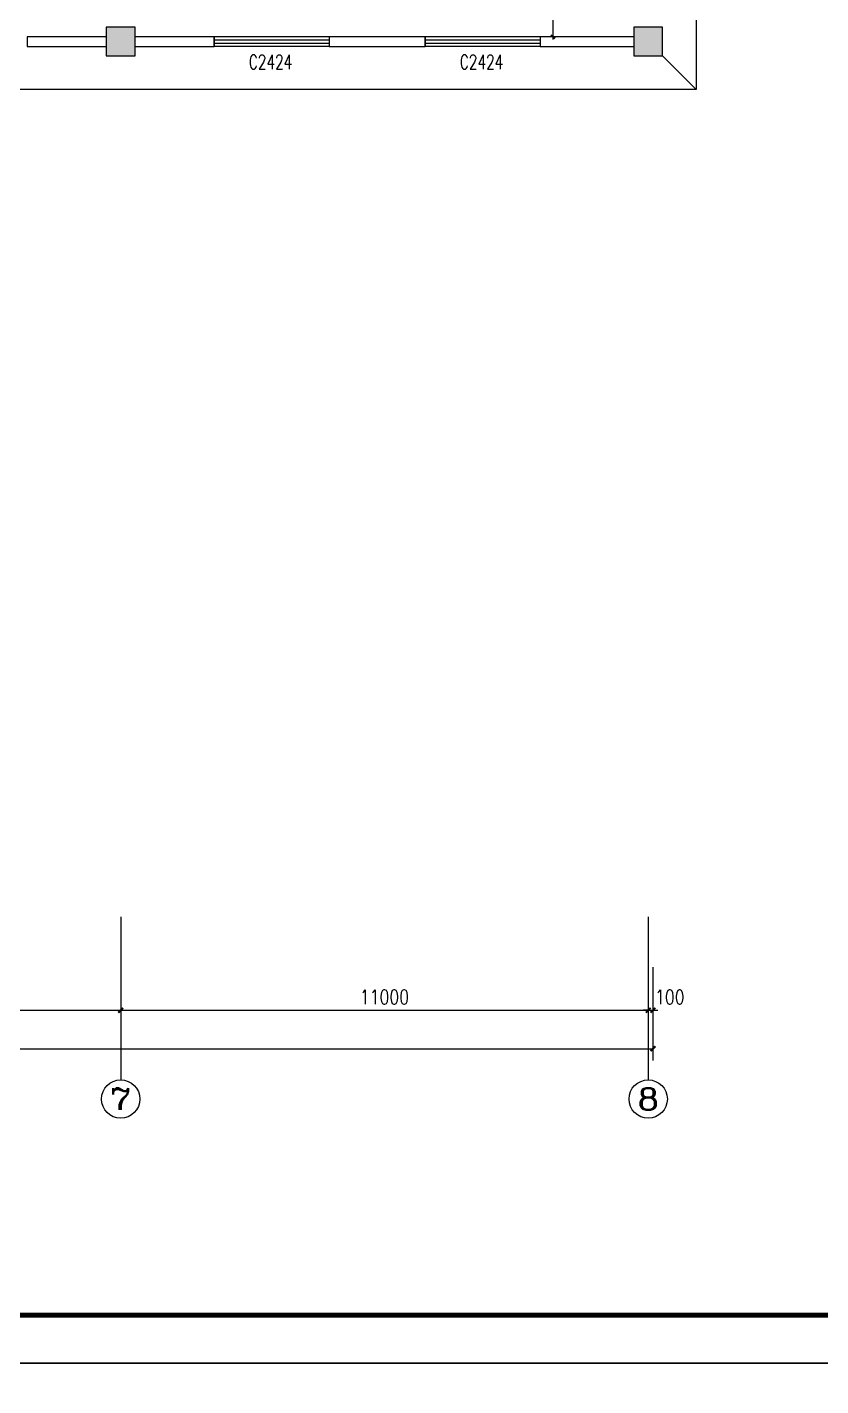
# Model space of a CAD drawing. Extents: x 2246048 to 2442613, y -66234 to 220766.
# Drawn here: x 2351168 to 2367718, y 17391 to 45728 of the extents above; entities that cross this region are included whole.
import ezdxf
from ezdxf.enums import TextEntityAlignment as Align

# ---------------------------------------------------------------- set-up
doc = ezdxf.new("R2010")
doc.units = 0
doc.header["$LTSCALE"] = 1000
doc.header["$MEASUREMENT"] = 0
doc.linetypes.add('x', pattern=[5, 3, -2])
doc.layers.get('0').update_dxf_attribs({"color": 8})
doc.layers.get('Defpoints').update_dxf_attribs({"color": 8})
for name, color, linetype in [('AXIS', 8, 'Continuous'), ('AXIS_TEXT', 8, 'Continuous'), ('COLUMN', 8, 'Continuous'), ('J-图框线', 4, 'Continuous'), ('PUB_HATCH', 8, 'Continuous'), ('STAIR', 8, 'Continuous'), ('WALL', 7, 'Continuous'), ('WINDOW', 8, 'Continuous'), ('WINDOW_TEXT', 8, 'Continuous'), ('X', 8, 'x'), ('设备符号', 181, 'Continuous')]:
    doc.layers.add(name, color=color, linetype=linetype)
doc.layers.add('公共层-表格', color=3, linetype='Continuous', lineweight=25)
doc.styles.add('_TCH_AXIS', font='COMPLEX', dxfattribs={"bigfont": 'GBCBIG'})
doc.styles.add('_TCH_DIM_T3', font='SIMPLEX', dxfattribs={"width": 0.705882, "bigfont": 'GBCBIG'})
doc.styles.add('_TCH_WINDOW', font='SIMPLEX', dxfattribs={"height": 3.5, "bigfont": 'GBCBIG'})
doc.styles.add('COMPLEX', font='COMPLEX')
doc.styles.add('DIM_FONT', font='si-fs.shx', dxfattribs={"width": 0.65, "bigfont": 'fs.shx'})
doc.styles.add('HVAC', font='Simplex', dxfattribs={"width": 0.8, "bigfont": 'Jdyan'})
doc.styles.add('rmhz', font='hj.shx', dxfattribs={"width": 0.8, "bigfont": 'dhzftxt.shx'})
doc.dimstyles.new('_TCH_ARCH&&100', dxfattribs={"dimtxt": 297.5, "dimasz": 100, "dimexe": 250, "dimexo": 300, "dimgap": 126.25, "dimtad": 1, "dimdec": 0, "dimzin": 0, "dimdsep": 46, "dimtxsty": '_TCH_DIM_T3', "dimblk": 'ARCHTICK', "dimcen": 0.09, "dimclrt": 7, "dimazin": 2, "dimtfac": 1, "dimtdec": 0, "dimtix": 1, "dimtmove": 2, "dimatfit": 3, "dimfxl": 1, "dimtolj": 1, "dimtzin": 0, "dimarcsym": 0})
doc.dimstyles.new('AC-100', dxfattribs={"dimscale": 100, "dimtxt": 3, "dimasz": 0.8, "dimexe": 0.6, "dimexo": 0.6, "dimgap": 0.6, "dimtad": 1, "dimdec": 0, "dimrnd": 1, "dimtxsty": 'rmhz', "dimblk": 'ARCHTICK', "dimcen": 0.8, "dimdle": 0.6, "dimadec": 0, "dimazin": 0, "dimtfac": 1, "dimtdec": 0, "dimtix": 1, "dimtmove": 2, "dimatfit": 3, "dimldrblk": 'ARCHTICK', "dimfxl": 1.25, "dimtolj": 1, "dimarcsym": 0})

# ---------------------------------------------------------------- blocks, each defined once
blk = doc.blocks.new('_ArchTick')
at = {"color": 0, "linetype": 'ByBlock', "const_width": 0.4}
blk.add_lwpolyline([(-0.5, -0.5), (0.5, 0.5)], dxfattribs=at)
blk = doc.blocks.new('*D2689')
at = {"layer": 'Defpoints', "color": 0, "transparency": 16777216}
for p in [(2361759, 50528), (2362112, 45528), (2362129, 45528)]:
    blk.add_point(p, dxfattribs=at)
at = {"layer": '公共层-表格', "color": 0, "lineweight": -2, "transparency": 16777216}
for p, q in [((2361819, 50528), (2362189, 50528)), ((2362129, 50588), (2362129, 45468)), ((2362172, 45528), (2362189, 45528))]:
    blk.add_line(p, q, dxfattribs=at)
at = {"layer": '公共层-表格', "color": 0, "lineweight": -2, "transparency": 16777216, "xscale": 80, "yscale": 80, "zscale": 80}
for p, rotation in [((2362129, 50528), 90), ((2362129, 45528), 270)]:
    blk.add_blockref('_ArchTick', p, dxfattribs=dict(at, rotation=rotation))
at = {"layer": '公共层-表格', "color": 0, "transparency": 16777216, "insert": (2361919, 48028), "char_height": 300, "attachment_point": 5, "rotation": 90, "style": 'rmhz'}
blk.add_mtext('\\A1;5000', dxfattribs=at)
blk = doc.blocks.new('*D2783')
at = {"layer": 'AXIS', "color": 0, "lineweight": -2, "transparency": 16777216}
for p, q in [((2397711, 9311), (2397711, 8161)), ((2408711, 9311), (2408711, 8161)), ((2397711, 8411), (2408711, 8411))]:
    blk.add_line(p, q, dxfattribs=at)
at = {"layer": 'Defpoints', "color": 0, "transparency": 16777216}
for p in [(2397711, 9611), (2408711, 9611), (2408711, 8411)]:
    blk.add_point(p, dxfattribs=at)
at = {"layer": 'AXIS', "color": 0, "lineweight": -2, "transparency": 16777216, "xscale": 100, "yscale": 100, "zscale": 100, "rotation": 180}
blk.add_blockref('_ArchTick', (2397711, 8411), dxfattribs=at)
at = {"layer": 'AXIS', "color": 0, "lineweight": -2, "transparency": 16777216, "xscale": 100, "yscale": 100, "zscale": 100}
blk.add_blockref('_ArchTick', (2408711, 8411), dxfattribs=at)
at = {"layer": 'AXIS', "transparency": 16777216, "insert": (2403211, 8687), "char_height": 300, "attachment_point": 5, "style": 'HVAC'}
blk.add_mtext('\\A1;11000', dxfattribs=at)
blk = doc.blocks.new('*D2782')
at = {"layer": 'AXIS', "color": 0, "lineweight": -2, "transparency": 16777216}
for p, q in [((2408711, 9311), (2408711, 8161)), ((2419711, 9311), (2419711, 8161)), ((2408711, 8411), (2419711, 8411))]:
    blk.add_line(p, q, dxfattribs=at)
at = {"layer": 'Defpoints', "color": 0, "transparency": 16777216}
for p in [(2408711, 9611), (2419711, 9611), (2419711, 8411)]:
    blk.add_point(p, dxfattribs=at)
at = {"layer": 'AXIS', "color": 0, "lineweight": -2, "transparency": 16777216, "xscale": 100, "yscale": 100, "zscale": 100, "rotation": 180}
blk.add_blockref('_ArchTick', (2408711, 8411), dxfattribs=at)
at = {"layer": 'AXIS', "color": 0, "lineweight": -2, "transparency": 16777216, "xscale": 100, "yscale": 100, "zscale": 100}
blk.add_blockref('_ArchTick', (2419711, 8411), dxfattribs=at)
at = {"layer": 'AXIS', "transparency": 16777216, "insert": (2414211, 8687), "char_height": 300, "attachment_point": 5, "style": 'HVAC'}
blk.add_mtext('\\A1;11000', dxfattribs=at)
blk = doc.blocks.new('*D2781')
at = {"layer": 'AXIS', "color": 0, "lineweight": -2, "transparency": 16777216}
for p, q in [((2419711, 9311), (2419711, 8161)), ((2419811, 9311), (2419811, 8161)), ((2419711, 8411), (2419611, 8411)), ((2419711, 8411), (2419811, 8411)), ((2419811, 8411), (2419911, 8411))]:
    blk.add_line(p, q, dxfattribs=at)
at = {"layer": 'Defpoints', "color": 0, "transparency": 16777216}
for p in [(2419711, 9611), (2419811, 9611), (2419811, 8411)]:
    blk.add_point(p, dxfattribs=at)
at = {"layer": 'AXIS', "color": 0, "lineweight": -2, "transparency": 16777216, "xscale": 100, "yscale": 100, "zscale": 100}
blk.add_blockref('_ArchTick', (2419711, 8411), dxfattribs=at)
at = {"layer": 'AXIS', "color": 0, "lineweight": -2, "transparency": 16777216, "xscale": 100, "yscale": 100, "zscale": 100, "rotation": 180}
blk.add_blockref('_ArchTick', (2419811, 8411), dxfattribs=at)
at = {"layer": 'AXIS', "transparency": 16777216, "insert": (2420161, 8686), "char_height": 300, "attachment_point": 5, "style": 'HVAC'}
blk.add_mtext('\\A1;100', dxfattribs=at)
blk = doc.blocks.new('*D2780')
at = {"layer": 'AXIS', "color": 0, "lineweight": -2, "transparency": 16777216}
for p, q in [((2354611, 9311), (2354611, 7361)), ((2419811, 9311), (2419811, 7361)), ((2354611, 7611), (2419811, 7611))]:
    blk.add_line(p, q, dxfattribs=at)
at = {"layer": 'Defpoints', "color": 0, "transparency": 16777216}
for p in [(2354611, 9611), (2419811, 9611), (2419811, 7611)]:
    blk.add_point(p, dxfattribs=at)
at = {"layer": 'AXIS', "color": 0, "lineweight": -2, "transparency": 16777216, "xscale": 100, "yscale": 100, "zscale": 100, "rotation": 180}
blk.add_blockref('_ArchTick', (2354611, 7611), dxfattribs=at)
at = {"layer": 'AXIS', "color": 0, "lineweight": -2, "transparency": 16777216, "xscale": 100, "yscale": 100, "zscale": 100}
blk.add_blockref('_ArchTick', (2419811, 7611), dxfattribs=at)
at = {"layer": 'AXIS', "transparency": 16777216, "insert": (2387211, 7887), "char_height": 300, "attachment_point": 5, "style": 'HVAC'}
blk.add_mtext('\\A1;65200', dxfattribs=at)
blk = doc.blocks.new('_FZH')
blk.add_lwpolyline([(-0.5, -0.5), (0.5, -0.5), (0.5, 0.5), (-0.5, 0.5)], close=True)
at = {"layer": 'PUB_HATCH'}
blk.add_solid([(-0.5, -0.5), (0.5, -0.5), (-0.5, 0.5), (0.5, 0.5)], dxfattribs=at)
blk = doc.blocks.new('$TCHSYS$WIN2D')
for p, q in [((-0.5, 0.5), (0.5, 0.5)), ((-0.5, 0.5), (-0.5, -0.5)), ((0.5, 0.5), (0.5, -0.5)), ((0.5, 0.167), (-0.5, 0.167)), ((0.5, -0.167), (-0.5, -0.167)), ((-0.5, -0.5), (0.5, -0.5))]:
    blk.add_line(p, q)
blk = doc.blocks.new('_AXISO')
blk.add_circle((0, 0), 0.5)
at = {"layer": 'AXIS_TEXT', "style": 'COMPLEX', "width": 1.041667}
blk.add_attdef('A', text='', height=0.56, dxfattribs=at).set_placement((-0.25, -0.28), (0.25, -0.28), align=Align.FIT)
blk = doc.blocks.new('A$C1E3B3BB2')
at = {"layer": 'AXIS'}
for p, q in [((-11000, -7255), (-11000, -10655)), ((0, -7255), (0, -10655))]:
    blk.add_line(p, q, dxfattribs=at)
at = {"layer": 'STAIR'}
blk.add_lwpolyline([(-26250, 56000), (1000, 56000), (1000, 10000), (-21600, 10000)], dxfattribs=at)
at = {"layer": 'WALL'}
for p, q in [((-11300, 11100), (-12950, 11100)), ((-12950, 11100), (-12950, 10900)), ((-9050, 11100), (-10700, 11100)), ((-9050, 10900), (-9050, 11100)), ((-4650, 11100), (-6650, 11100)), ((-6650, 11100), (-6650, 10900)), ((-4650, 10900), (-4650, 11100)), ((-300, 11100), (-2250, 11100)), ((-2250, 11100), (-2250, 10900)), ((-12950, 10900), (-11300, 10900)), ((-10700, 10900), (-9050, 10900)), ((-6650, 10900), (-4650, 10900)), ((-2250, 10900), (-300, 10900))]:
    blk.add_line(p, q, dxfattribs=at)
at = {"layer": 'X'}
blk.add_lwpolyline([(300, 10700), (1000, 10000)], dxfattribs=at)
at = {"layer": 'AXIS'}
ref = blk.add_blockref('_AXISO', (-11000, -11055), dxfattribs=dict(at, xscale=800, yscale=800, zscale=800))
ref.add_attrib('A', '7', dxfattribs={"layer": 'AXIS_TEXT', "height": 452.5, "style": '_TCH_AXIS', "width": 1.5}).set_placement((-11226.3, -11281.3), (-10773.7, -11281.3), align=Align.FIT)
ref = blk.add_blockref('_AXISO', (0, -11055), dxfattribs=dict(at, xscale=800, yscale=800, zscale=800))
ref.add_attrib('A', '8', dxfattribs={"layer": 'AXIS_TEXT', "height": 452.5, "style": '_TCH_AXIS', "width": 1.5}).set_placement((-226.3, -11281.3), (226.3, -11281.3), align=Align.FIT)
at = {"layer": 'COLUMN', "xscale": 600, "yscale": 600, "zscale": 600}
for p in [(-11000, 11000), (0, 11000)]:
    blk.add_blockref('_FZH', p, dxfattribs=at)
at = {"layer": 'WINDOW'}
ref = blk.add_blockref('$TCHSYS$WIN2D', (-7850, 11000), dxfattribs=dict(at, xscale=2400, yscale=-200, zscale=2400, rotation=180))
ref.add_attrib('A', 'C2424', (-8330, 10426.2), dxfattribs={"layer": 'WINDOW_TEXT', "height": 297.5, "style": '_TCH_WINDOW', "width": 0.705882})
ref = blk.add_blockref('$TCHSYS$WIN2D', (-3450, 11000), dxfattribs=dict(at, xscale=2400, yscale=-200, zscale=2400, rotation=180))
ref.add_attrib('A', 'C2424', (-3930, 10426.2), dxfattribs={"layer": 'WINDOW_TEXT', "height": 297.5, "style": '_TCH_WINDOW', "width": 0.705882})
at = {"layer": '设备符号', "ltscale": 0.1, "style": 'DIM_FONT', "width": 0.6, "flags": 9}
for tag in ['XSIZE', 'YSIZE']:
    blk.add_attdef(tag, (-53999.5, -251.2), '', height=1.3, dxfattribs=at)
at = {"layer": 'AXIS'}
for p1, p2, distance, picture, middle in [((-65100, -8005), (100, -8005), -2000, '*D2780', (-32500, -9728.8)), ((-22000, -8005), (-11000, -8005), -1200, '*D2783', (-16500, -8928.8)), ((-11000, -8005), (0, -8005), -1200, '*D2782', (-5500, -8928.8))]:
    dim = blk.add_aligned_dim(p1=p1, p2=p2, distance=distance, dimstyle='_TCH_ARCH&&100', dxfattribs=at)
    dim.commit()
    dim.dimension.update_dxf_attribs({"geometry": picture, "text_midpoint": middle, "insert": (-2419711.1, -17616)})
dim = blk.add_linear_dim(base=(100, -9205), p1=(0, -8005), p2=(100, -8005), angle=0, dimstyle='_TCH_ARCH&&100', dxfattribs=at)
dim.commit()
dim.dimension.update_dxf_attribs({"geometry": '*D2781', "text_midpoint": (450, -8930), "dimtype": 129, "insert": (-2419711.1, -17616)})

msp = doc.modelspace()

# ---------------------------------------------------------------- linework, layer by layer
at = {"layer": 'J-图框线'}
for points in [[(2274412.576, 17865.792), (2393312.576, 17865.792), (2393312.576, 101965.792), (2274412.576, 101965.792)], [(2274412.576, -66234.208), (2393312.576, -66234.208), (2393312.576, 17865.792), (2274412.576, 17865.792)]]:
    msp.add_lwpolyline(points, close=True, dxfattribs=at)
at = {"layer": 'J-图框线', "const_width": 100}
msp.add_lwpolyline([(2276912.576, 18865.792), (2392312.576, 18865.792), (2392312.576, 100965.792), (2276912.576, 100965.792)], close=True, dxfattribs=at)

# ---------------------------------------------------------------- block references
msp.add_blockref('A$C1E3B3BB2', (2364118.469, 34427.8))

# ---------------------------------------------------------------- dimensions: what is measured, and where the dimension line sits
at = {"layer": '公共层-表格'}
dim = msp.add_linear_dim(base=(2362128.833, 45527.8), p1=(2361758.898, 50527.842), p2=(2362112.254, 45527.8), angle=90, dimstyle='AC-100', override={"dimzin": 0}, dxfattribs=at)
dim.commit()
dim.dimension.update_dxf_attribs({"geometry": '*D2689', "text_midpoint": (2361918.833, 48027.821)})

doc.saveas('drawing.dxf')
